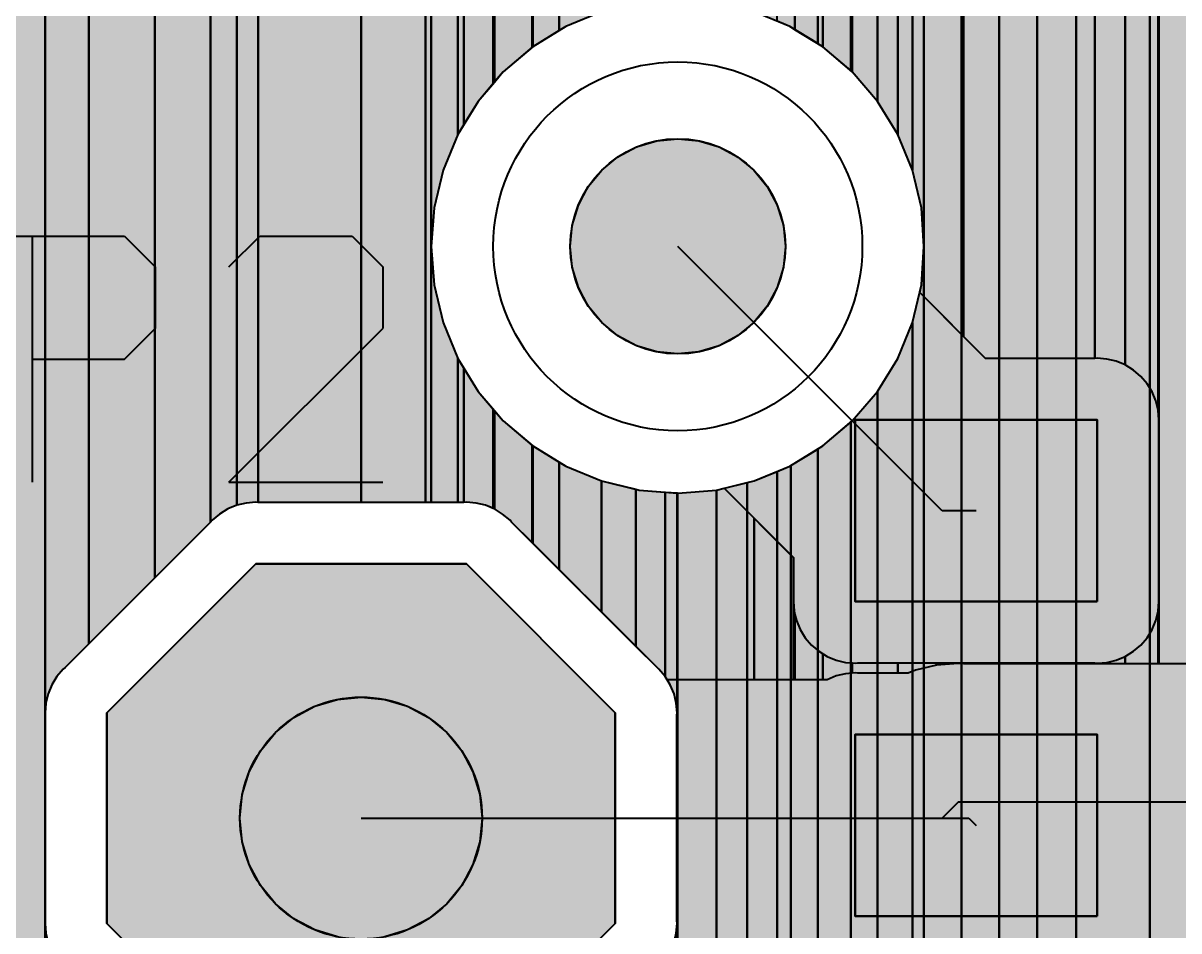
# Model space of a CAD drawing. Header units: millimetres. Extents: x 2 to 110, y 3 to 56.
# Drawn here: x 50.142 to 54.915, y 41.26 to 45.01 of the extents above; entities that cross this region are included whole.
import ezdxf

# ---------------------------------------------------------------- set-up
doc = ezdxf.new("R2010")
doc.units = ezdxf.units.MM
for name, color, linetype in [('bottom_copper', 7, 'Continuous'), ('drill_plated', 7, 'Continuous'), ('top_copper', 7, 'Continuous'), ('top_silk', 7, 'Continuous')]:
    doc.layers.add(name, color=color, linetype=linetype)

# ---------------------------------------------------------------- blocks, each defined once
blk = doc.blocks.new('Block32847')
at = {"layer": 'bottom_copper', "lineweight": 40}
for points in [[(0, 22.3936), (-0.1594, 22.4061), (-0.161, 22.406), (-0.161, 45.048), (0, 45.048), (0, 22.3936)], [(0.3033, 22.2951), (0.1555, 22.3563), (0, 22.3936), (0, 45.048), (0.3033, 45.048), (0.3033, 22.2951)], [(0.5612, 22.1076), (0.4396, 22.2115), (0.3033, 22.2951), (0.3033, 45.048), (0.5612, 45.048), (0.5612, 22.1076)]]:
    blk.add_hatch(color=7, dxfattribs=at).paths.add_polyline_path(points, flags=0)
at = {"layer": 'bottom_copper', "color": 7, "lineweight": 40}
for points in [[(0, 22.3936), (-0.1594, 22.4061), (-0.161, 22.406), (-0.161, 45.048), (0, 45.048), (0, 22.3936)], [(0.3033, 22.2951), (0.1555, 22.3563), (0, 22.3936), (0, 45.048), (0.3033, 45.048), (0.3033, 22.2951)], [(0.5612, 22.1076), (0.4396, 22.2115), (0.3033, 22.2951), (0.3033, 45.048), (0.5612, 45.048), (0.5612, 22.1076)]]:
    blk.add_lwpolyline(points, close=True, dxfattribs=at)
blk = doc.blocks.new('Block33519')
at = {"layer": 'bottom_copper', "lineweight": 40}
for points in [[(0.4185, 35.0004), (0.3033, 35.0711), (0.2508, 35.0928), (0.2508, 45.048), (0.4185, 45.048), (0.4185, 35.0004)], [(0.5551, 34.8888), (0.4396, 34.9875), (0.4185, 35.0004), (0.4185, 45.048), (0.5551, 45.048), (0.5551, 34.8888)], [(0.6651, 34.762), (0.5612, 34.8836), (0.5551, 34.8888), (0.5551, 45.048), (0.6651, 45.048), (0.6651, 34.762)], [(0.8099, 34.4779), (0.7487, 34.6257), (0.6651, 34.762), (0.6651, 45.048), (0.8099, 45.048), (0.8099, 34.4779)], [(0.8566, 34.163), (0.8472, 34.3224), (0.8099, 34.4779), (0.8099, 45.048), (0.8566, 45.048), (0.8566, 34.163)], [(1.0117, 22.3563), (0.8639, 22.2951), (0.8566, 22.2906), (0.8566, 45.048), (1.0117, 45.048), (1.0117, 22.3563)], [(1.1672, 22.3936), (1.0117, 22.3563), (1.0117, 45.048), (1.1672, 45.048), (1.1672, 22.3936)], [(1.325, 22.406), (1.1672, 22.3936), (1.1672, 45.048), (1.325, 45.048), (1.325, 22.406)], [(0.8566, 22.2906), (0.8099, 22.262), (0.8099, 33.8481), (0.8472, 34.0036), (0.8566, 34.163), (0.8566, 22.2906)], [(0.8099, 22.262), (0.7276, 22.2115), (0.6651, 22.1581), (0.6651, 33.564), (0.7487, 33.7003), (0.8099, 33.8481), (0.8099, 22.262)], [(0.6651, 22.1581), (0.606, 22.1076), (0.5551, 22.048), (0.5551, 33.4372), (0.5612, 33.4424), (0.6651, 33.564), (0.6651, 22.1581)], [(0.5551, 22.048), (0.5021, 21.986), (0.4185, 21.8497), (0.4185, 33.3256), (0.4396, 33.3385), (0.5551, 33.4372), (0.5551, 22.048)], [(0.4185, 21.8497), (0.3573, 21.7019), (0.32, 21.5464), (0.3075, 21.387), (0.3075, 33.2575), (0.4185, 33.3256), (0.4185, 21.8497)], [(0.2508, 14.3319), (0.1342, 14.3599), (0.1271, 14.3605), (0.1271, 33.1869), (0.1555, 33.1937), (0.2508, 33.2332), (0.2508, 14.3319)], [(0.3075, 14.3084), (0.2508, 14.3319), (0.2508, 33.2332), (0.3033, 33.2549), (0.3075, 33.2575), (0.3075, 14.3084)], [(0.1271, 14.3605), (0.0146, 14.3694), (0, 14.3682), (0, 33.1564), (0.1271, 33.1869), (0.1271, 14.3605)], [(0, 14.3682), (-0.105, 14.3599), (-0.161, 14.3465), (-0.161, 33.144), (-0.1594, 33.1439), (0, 33.1564), (0, 14.3682)]]:
    blk.add_hatch(color=7, dxfattribs=at).paths.add_polyline_path(points, flags=0)
at = {"layer": 'bottom_copper', "color": 7, "lineweight": 40}
for points in [[(0.4185, 35.0004), (0.3033, 35.0711), (0.2508, 35.0928), (0.2508, 45.048), (0.4185, 45.048), (0.4185, 35.0004)], [(0.5551, 34.8888), (0.4396, 34.9875), (0.4185, 35.0004), (0.4185, 45.048), (0.5551, 45.048), (0.5551, 34.8888)], [(0.6651, 34.762), (0.5612, 34.8836), (0.5551, 34.8888), (0.5551, 45.048), (0.6651, 45.048), (0.6651, 34.762)], [(0.8099, 34.4779), (0.7487, 34.6257), (0.6651, 34.762), (0.6651, 45.048), (0.8099, 45.048), (0.8099, 34.4779)], [(0.8566, 34.163), (0.8472, 34.3224), (0.8099, 34.4779), (0.8099, 45.048), (0.8566, 45.048), (0.8566, 34.163)], [(1.0117, 22.3563), (0.8639, 22.2951), (0.8566, 22.2906), (0.8566, 45.048), (1.0117, 45.048), (1.0117, 22.3563)], [(1.1672, 22.3936), (1.0117, 22.3563), (1.0117, 45.048), (1.1672, 45.048), (1.1672, 22.3936)], [(1.325, 22.406), (1.1672, 22.3936), (1.1672, 45.048), (1.325, 45.048), (1.325, 22.406)], [(0.8566, 22.2906), (0.8099, 22.262), (0.8099, 33.8481), (0.8472, 34.0036), (0.8566, 34.163), (0.8566, 22.2906)], [(0.8099, 22.262), (0.7276, 22.2115), (0.6651, 22.1581), (0.6651, 33.564), (0.7487, 33.7003), (0.8099, 33.8481), (0.8099, 22.262)], [(0.6651, 22.1581), (0.606, 22.1076), (0.5551, 22.048), (0.5551, 33.4372), (0.5612, 33.4424), (0.6651, 33.564), (0.6651, 22.1581)], [(0.5551, 22.048), (0.5021, 21.986), (0.4185, 21.8497), (0.4185, 33.3256), (0.4396, 33.3385), (0.5551, 33.4372), (0.5551, 22.048)], [(0.4185, 21.8497), (0.3573, 21.7019), (0.32, 21.5464), (0.3075, 21.387), (0.3075, 33.2575), (0.4185, 33.3256), (0.4185, 21.8497)], [(0.2508, 14.3319), (0.1342, 14.3599), (0.1271, 14.3605), (0.1271, 33.1869), (0.1555, 33.1937), (0.2508, 33.2332), (0.2508, 14.3319)], [(0.3075, 14.3084), (0.2508, 14.3319), (0.2508, 33.2332), (0.3033, 33.2549), (0.3075, 33.2575), (0.3075, 14.3084)], [(0.1271, 14.3605), (0.0146, 14.3694), (0, 14.3682), (0, 33.1564), (0.1271, 33.1869), (0.1271, 14.3605)], [(0, 14.3682), (-0.105, 14.3599), (-0.161, 14.3465), (-0.161, 33.144), (-0.1594, 33.1439), (0, 33.1564), (0, 14.3682)]]:
    blk.add_lwpolyline(points, close=True, dxfattribs=at)
blk = doc.blocks.new('Block34573')
at = {"layer": 'bottom_copper', "lineweight": 40}
for points in [[(-0.0007, 33.105), (-0.2896, 33.105), (-0.2896, 45.048), (-0.0007, 45.048), (-0.0007, 33.105)], [(0.1103, 34.6257), (0.0491, 34.4779), (0.0118, 34.3224), (-0.0007, 34.163), (-0.0007, 45.048), (0.1103, 45.048), (0.1103, 34.6257)], [(0.261, 34.8405), (0.1939, 34.762), (0.1103, 34.6257), (0.1103, 45.048), (0.261, 45.048), (0.261, 34.8405)], [(0.4174, 34.9858), (0.2978, 34.8836), (0.261, 34.8405), (0.261, 45.048), (0.4174, 45.048), (0.4174, 34.9858)], [(0.5282, 35.0542), (0.4194, 34.9875), (0.4174, 34.9858), (0.4174, 45.048), (0.5282, 45.048), (0.5282, 35.0542)], [(0.7035, 35.1323), (0.5557, 35.0711), (0.5282, 35.0542), (0.5282, 45.048), (0.7035, 45.048), (0.7035, 35.1323)], [(0.1103, 33.105), (-0.0007, 33.105), (-0.0007, 34.163), (0.0118, 34.0036), (0.0491, 33.8481), (0.1103, 33.7003), (0.1103, 33.105)], [(0.261, 33.078), (0.2241, 33.0933), (0.1852, 33.1026), (0.1453, 33.1058), (0.1354, 33.105), (0.1103, 33.105), (0.1103, 33.7003), (0.1939, 33.564), (0.261, 33.4855), (0.261, 33.078)], [(0.4174, 32.9382), (0.332, 33.0236), (0.3255, 33.0312), (0.2951, 33.0571), (0.261, 33.078), (0.261, 33.4855), (0.2978, 33.4424), (0.4174, 33.3402), (0.4174, 32.9382)], [(0.5282, 32.8274), (0.4174, 32.9382), (0.4174, 33.3402), (0.4194, 33.3385), (0.5282, 33.2718), (0.5282, 32.8274)], [(0.7035, 32.6521), (0.5282, 32.8274), (0.5282, 33.2718), (0.5557, 33.2549), (0.7035, 33.1937), (0.7035, 32.6521)], [(0.8454, 32.5102), (0.7035, 32.6521), (0.7035, 33.1937), (0.8454, 33.1597), (0.8454, 32.5102)], [(0.9665, 32.3857), (0.9406, 32.4161), (0.933, 32.4226), (0.8454, 32.5102), (0.8454, 33.1597), (0.859, 33.1564), (0.9665, 33.148), (0.9665, 32.3857)], [(1.0152, 32.2359), (1.0121, 32.2757), (1.0027, 32.3147), (0.9874, 32.3516), (0.9665, 32.3857), (0.9665, 33.148), (1.0152, 33.1441), (1.0152, 32.2359)], [(1.0168, 14.3465), (1.0152, 14.3461), (1.0152, 33.1441), (1.0168, 33.144), (1.0168, 14.3465)], [(1.0152, 31.3661), (1.0144, 31.376), (1.0144, 32.226), (1.0152, 32.2359), (1.0152, 31.3661)], [(1.0152, 14.3461), (0.9665, 14.3344), (0.9665, 31.2163), (0.9874, 31.2504), (1.0027, 31.2873), (1.012, 31.3262), (1.0152, 31.3661), (1.0152, 14.3461)]]:
    blk.add_hatch(color=7, dxfattribs=at).paths.add_polyline_path(points, flags=0)
at = {"layer": 'bottom_copper', "color": 7, "lineweight": 40}
for points in [[(-0.0007, 33.105), (-0.2896, 33.105), (-0.2896, 45.048), (-0.0007, 45.048), (-0.0007, 33.105)], [(0.1103, 34.6257), (0.0491, 34.4779), (0.0118, 34.3224), (-0.0007, 34.163), (-0.0007, 45.048), (0.1103, 45.048), (0.1103, 34.6257)], [(0.261, 34.8405), (0.1939, 34.762), (0.1103, 34.6257), (0.1103, 45.048), (0.261, 45.048), (0.261, 34.8405)], [(0.4174, 34.9858), (0.2978, 34.8836), (0.261, 34.8405), (0.261, 45.048), (0.4174, 45.048), (0.4174, 34.9858)], [(0.5282, 35.0542), (0.4194, 34.9875), (0.4174, 34.9858), (0.4174, 45.048), (0.5282, 45.048), (0.5282, 35.0542)], [(0.7035, 35.1323), (0.5557, 35.0711), (0.5282, 35.0542), (0.5282, 45.048), (0.7035, 45.048), (0.7035, 35.1323)], [(0.1103, 33.105), (-0.0007, 33.105), (-0.0007, 34.163), (0.0118, 34.0036), (0.0491, 33.8481), (0.1103, 33.7003), (0.1103, 33.105)], [(0.261, 33.078), (0.2241, 33.0933), (0.1852, 33.1026), (0.1453, 33.1058), (0.1354, 33.105), (0.1103, 33.105), (0.1103, 33.7003), (0.1939, 33.564), (0.261, 33.4855), (0.261, 33.078)], [(0.4174, 32.9382), (0.332, 33.0236), (0.3255, 33.0312), (0.2951, 33.0571), (0.261, 33.078), (0.261, 33.4855), (0.2978, 33.4424), (0.4174, 33.3402), (0.4174, 32.9382)], [(0.5282, 32.8274), (0.4174, 32.9382), (0.4174, 33.3402), (0.4194, 33.3385), (0.5282, 33.2718), (0.5282, 32.8274)], [(0.7035, 32.6521), (0.5282, 32.8274), (0.5282, 33.2718), (0.5557, 33.2549), (0.7035, 33.1937), (0.7035, 32.6521)], [(0.8454, 32.5102), (0.7035, 32.6521), (0.7035, 33.1937), (0.8454, 33.1597), (0.8454, 32.5102)], [(0.9665, 32.3857), (0.9406, 32.4161), (0.933, 32.4226), (0.8454, 32.5102), (0.8454, 33.1597), (0.859, 33.1564), (0.9665, 33.148), (0.9665, 32.3857)], [(1.0152, 32.2359), (1.0121, 32.2757), (1.0027, 32.3147), (0.9874, 32.3516), (0.9665, 32.3857), (0.9665, 33.148), (1.0152, 33.1441), (1.0152, 32.2359)], [(1.0168, 14.3465), (1.0152, 14.3461), (1.0152, 33.1441), (1.0168, 33.144), (1.0168, 14.3465)], [(1.0152, 31.3661), (1.0144, 31.376), (1.0144, 32.226), (1.0152, 32.2359), (1.0152, 31.3661)], [(1.0152, 14.3461), (0.9665, 14.3344), (0.9665, 31.2163), (0.9874, 31.2504), (1.0027, 31.2873), (1.012, 31.3262), (1.0152, 31.3661), (1.0152, 14.3461)]]:
    blk.add_lwpolyline(points, close=True, dxfattribs=at)
blk = doc.blocks.new('Block35035')
at = {"layer": 'bottom_copper', "lineweight": 40}
for points in [[(0.5962, 16.9739), (0.5896, 16.9816), (0.468, 17.0855), (0.468, 44.748), (0.5962, 44.748), (0.5962, 16.9739)], [(0.7771, 32.2213), (0.6784, 32.1226), (0.6708, 32.1161), (0.6449, 32.0857), (0.624, 32.0516), (0.6087, 32.0147), (0.5994, 31.9758), (0.5962, 31.9359), (0.5962, 44.748), (0.7771, 44.748), (0.7771, 32.2213)], [(1.2794, 32.7236), (0.7771, 32.2213), (0.7771, 44.748), (1.2794, 44.748), (1.2794, 32.7236)], [(1.3873, 32.7933), (1.3504, 32.778), (1.3163, 32.7571), (1.2859, 32.7312), (1.2794, 32.7236), (1.2794, 44.748), (1.3873, 44.748), (1.3873, 32.7933)], [(1.476, 32.805), (1.4661, 32.8058), (1.4263, 32.8027), (1.3873, 32.7933), (1.3873, 44.748), (1.476, 44.748), (1.4761, 32.805)], [(1.901, 32.805), (1.4761, 32.805), (1.4761, 44.748), (1.901, 44.748), (1.901, 32.805)], [(0.597, 31.076), (0.5962, 31.0661), (0.5962, 31.9359), (0.597, 31.926), (0.597, 31.076)], [(0.7771, 16.7237), (0.6935, 16.86), (0.5962, 16.9739), (0.5962, 31.0661), (0.5993, 31.0263), (0.6087, 30.9873), (0.624, 30.9504), (0.6449, 30.9163), (0.6708, 30.8859), (0.6784, 30.8794), (0.7771, 30.7807), (0.7771, 16.7237)]]:
    blk.add_hatch(color=7, dxfattribs=at).paths.add_polyline_path(points, flags=0)
at = {"layer": 'bottom_copper', "color": 7, "lineweight": 40}
for points in [[(0.5962, 16.9739), (0.5896, 16.9816), (0.468, 17.0855), (0.468, 44.748), (0.5962, 44.748), (0.5962, 16.9739)], [(0.7771, 32.2213), (0.6784, 32.1226), (0.6708, 32.1161), (0.6449, 32.0857), (0.624, 32.0516), (0.6087, 32.0147), (0.5994, 31.9758), (0.5962, 31.9359), (0.5962, 44.748), (0.7771, 44.748), (0.7771, 32.2213)], [(1.2794, 32.7236), (0.7771, 32.2213), (0.7771, 44.748), (1.2794, 44.748), (1.2794, 32.7236)], [(1.3873, 32.7933), (1.3504, 32.778), (1.3163, 32.7571), (1.2859, 32.7312), (1.2794, 32.7236), (1.2794, 44.748), (1.3873, 44.748), (1.3873, 32.7933)], [(1.476, 32.805), (1.4661, 32.8058), (1.4263, 32.8027), (1.3873, 32.7933), (1.3873, 44.748), (1.476, 44.748), (1.4761, 32.805)], [(1.901, 32.805), (1.4761, 32.805), (1.4761, 44.748), (1.901, 44.748), (1.901, 32.805)], [(0.597, 31.076), (0.5962, 31.0661), (0.5962, 31.9359), (0.597, 31.926), (0.597, 31.076)], [(0.7771, 16.7237), (0.6935, 16.86), (0.5962, 16.9739), (0.5962, 31.0661), (0.5993, 31.0263), (0.6087, 30.9873), (0.624, 30.9504), (0.6449, 30.9163), (0.6708, 30.8859), (0.6784, 30.8794), (0.7771, 30.7807), (0.7771, 16.7237)]]:
    blk.add_lwpolyline(points, close=True, dxfattribs=at)
blk = doc.blocks.new('Block114395')
at = {"layer": 'top_copper', "lineweight": 40}
for points in [[(0, 2.615), (-0.1152, 2.6856), (-0.1152, 12.6915), (0, 12.6915), (0, 2.615)], [(0.1216, 2.5111), (0, 2.615), (0, 12.6915), (0.1216, 12.6915), (0.1216, 2.5111)], [(0.3091, 2.2532), (0.2255, 2.3895), (0.1216, 2.5111), (0.1216, 12.6915), (0.3091, 12.6915), (0.3091, 2.2532)], [(0.417, 1.7905), (0.4076, 1.9499), (0.3703, 2.1054), (0.3091, 2.2532), (0.3091, 12.6915), (0.417, 12.6915), (0.417, 1.7905)], [(0.5814, 1.4183), (0.417, 1.5827), (0.417, 12.6915), (0.5814, 12.6915), (0.5814, 1.4183)], [(1.1229, 1.3274), (0.6723, 1.3274), (0.5814, 1.4183), (0.5814, 12.6915), (1.1229, 12.6915), (1.1229, 1.3274)], [(1.2485, 1.3004), (1.2116, 1.3157), (1.1727, 1.325), (1.1329, 1.3282), (1.1229, 1.3274), (1.1229, 12.6915), (1.2485, 12.6915), (1.2485, 1.3004)], [(1.3845, 1.1132), (1.3752, 1.1521), (1.3599, 1.1891), (1.339, 1.2231), (1.313, 1.2535), (1.2826, 1.2795), (1.2485, 1.3004), (1.2485, 12.6915), (1.3845, 12.6915), (1.3845, 1.1132)], [(1.3877, 1.0734), (1.3845, 1.1132), (1.3845, 12.6915), (1.3877, 12.6915), (1.3877, 1.0734)], [(1.5588, 0.066), (1.3877, 0.066), (1.3877, 12.6915), (1.5588, 12.6915), (1.5588, 0.066)], [(0.417, 1.5827), (0.4, 1.5997), (0.4076, 1.6311), (0.417, 1.7905), (0.417, 1.5827)], [(1.3877, 0.3236), (1.3869, 0.3335), (1.3869, 1.0634), (1.3877, 1.0734), (1.3877, 0.3236)], [(1.3877, 0.066), (1.3845, 0.066), (1.3845, 0.2837), (1.3877, 0.3236), (1.3877, 0.066)], [(0, 0), (-0.1152, 0), (-0.1152, 0.2701), (-0.1092, 0.2448), (-0.0939, 0.2079), (-0.073, 0.1738), (-0.047, 0.1434), (-0.0166, 0.1175), (0, 0.1073), (0, 0)], [(1.3845, 0.066), (1.2485, 0.066), (1.2485, 0.0966), (1.2826, 0.1175), (1.313, 0.1434), (1.339, 0.1738), (1.3599, 0.2079), (1.3752, 0.2448), (1.3845, 0.2837), (1.3845, 0.066)], [(0.1216, 0.0273), (0.0933, 0.0251), (0.0544, 0.0157), (0.0175, 0.0004), (0.0168, 0), (0, 0), (0, 0.1073), (0.0175, 0.0966), (0.0544, 0.0813), (0.0933, 0.0719), (0.1216, 0.0697), (0.1216, 0.0273)], [(1.2485, 0.066), (0.6723, 0.066), (0.6723, 0.0696), (1.1229, 0.0696), (1.1329, 0.0688), (1.1727, 0.0719), (1.2116, 0.0813), (1.2485, 0.0966), (1.2485, 0.066)], [(0.3091, 0.0274), (0.1431, 0.0274), (0.1331, 0.0282), (0.1216, 0.0273), (0.1216, 0.0697), (0.1331, 0.0688), (0.1431, 0.0696), (0.3091, 0.0696), (0.3091, 0.0274)], [(0.4693, 0.0607), (0.3819, 0.0397), (0.3522, 0.0274), (0.3091, 0.0274), (0.3091, 0.0696), (0.4693, 0.0696), (0.4693, 0.0607)], [(0.6723, 0.066), (0.5814, 0.066), (0.559, 0.0678), (0.4693, 0.0607), (0.4693, 0.0696), (0.6723, 0.0696), (0.6723, 0.066)]]:
    blk.add_hatch(color=7, dxfattribs=at).paths.add_polyline_path(points, flags=0)
at = {"layer": 'top_copper', "color": 7, "lineweight": 40}
for points in [[(0, 2.615), (-0.1152, 2.6856), (-0.1152, 12.6915), (0, 12.6915), (0, 2.615)], [(0.1216, 2.5111), (0, 2.615), (0, 12.6915), (0.1216, 12.6915), (0.1216, 2.5111)], [(0.3091, 2.2532), (0.2255, 2.3895), (0.1216, 2.5111), (0.1216, 12.6915), (0.3091, 12.6915), (0.3091, 2.2532)], [(0.417, 1.7905), (0.4076, 1.9499), (0.3703, 2.1054), (0.3091, 2.2532), (0.3091, 12.6915), (0.417, 12.6915), (0.417, 1.7905)], [(0.5814, 1.4183), (0.417, 1.5827), (0.417, 12.6915), (0.5814, 12.6915), (0.5814, 1.4183)], [(1.1229, 1.3274), (0.6723, 1.3274), (0.5814, 1.4183), (0.5814, 12.6915), (1.1229, 12.6915), (1.1229, 1.3274)], [(1.2485, 1.3004), (1.2116, 1.3157), (1.1727, 1.325), (1.1329, 1.3282), (1.1229, 1.3274), (1.1229, 12.6915), (1.2485, 12.6915), (1.2485, 1.3004)], [(1.3845, 1.1132), (1.3752, 1.1521), (1.3599, 1.1891), (1.339, 1.2231), (1.313, 1.2535), (1.2826, 1.2795), (1.2485, 1.3004), (1.2485, 12.6915), (1.3845, 12.6915), (1.3845, 1.1132)], [(1.3877, 1.0734), (1.3845, 1.1132), (1.3845, 12.6915), (1.3877, 12.6915), (1.3877, 1.0734)], [(1.5588, 0.066), (1.3877, 0.066), (1.3877, 12.6915), (1.5588, 12.6915), (1.5588, 0.066)], [(0.417, 1.5827), (0.4, 1.5997), (0.4076, 1.6311), (0.417, 1.7905), (0.417, 1.5827)], [(1.3877, 0.3236), (1.3869, 0.3335), (1.3869, 1.0634), (1.3877, 1.0734), (1.3877, 0.3236)], [(1.3877, 0.066), (1.3845, 0.066), (1.3845, 0.2837), (1.3877, 0.3236), (1.3877, 0.066)], [(0, 0), (-0.1152, 0), (-0.1152, 0.2701), (-0.1092, 0.2448), (-0.0939, 0.2079), (-0.073, 0.1738), (-0.047, 0.1434), (-0.0166, 0.1175), (0, 0.1073), (0, 0)], [(1.3845, 0.066), (1.2485, 0.066), (1.2485, 0.0966), (1.2826, 0.1175), (1.313, 0.1434), (1.339, 0.1738), (1.3599, 0.2079), (1.3752, 0.2448), (1.3845, 0.2837), (1.3845, 0.066)], [(0.1216, 0.0273), (0.0933, 0.0251), (0.0544, 0.0157), (0.0175, 0.0004), (0.0168, 0), (0, 0), (0, 0.1073), (0.0175, 0.0966), (0.0544, 0.0813), (0.0933, 0.0719), (0.1216, 0.0697), (0.1216, 0.0273)], [(1.2485, 0.066), (0.6723, 0.066), (0.6723, 0.0696), (1.1229, 0.0696), (1.1329, 0.0688), (1.1727, 0.0719), (1.2116, 0.0813), (1.2485, 0.0966), (1.2485, 0.066)], [(0.3091, 0.0274), (0.1431, 0.0274), (0.1331, 0.0282), (0.1216, 0.0273), (0.1216, 0.0697), (0.1331, 0.0688), (0.1431, 0.0696), (0.3091, 0.0696), (0.3091, 0.0274)], [(0.4693, 0.0607), (0.3819, 0.0397), (0.3522, 0.0274), (0.3091, 0.0274), (0.3091, 0.0696), (0.4693, 0.0696), (0.4693, 0.0607)], [(0.6723, 0.066), (0.5814, 0.066), (0.559, 0.0678), (0.4693, 0.0607), (0.4693, 0.0696), (0.6723, 0.0696), (0.6723, 0.066)]]:
    blk.add_lwpolyline(points, close=True, dxfattribs=at)
blk = doc.blocks.new('Block116614')
at = {"layer": 'top_copper', "lineweight": 40}
for points in [[(0, 0), (-4.8617, 0), (-4.8617, 19.38), (0, 19.38), (0, 0)], [(0.453, 7.1094), (0.0822, 6.7386), (0.0746, 6.7321), (0.0487, 6.7017), (0.0278, 6.6676), (0.0125, 6.6307), (0.0032, 6.5918), (0, 6.5519), (0, 19.38), (0.453, 19.38), (0.453, 7.1094)], [(0.7911, 7.4093), (0.7542, 7.394), (0.7201, 7.3731), (0.6897, 7.3472), (0.6832, 7.3396), (0.453, 7.1094), (0.453, 19.38), (0.7911, 19.38), (0.7911, 7.4093)], [(1.5708, 7.421), (0.8799, 7.421), (0.8699, 7.4218), (0.8301, 7.4187), (0.7911, 7.4093), (0.7911, 19.38), (1.5708, 19.38), (1.5708, 7.421)], [(1.5937, 7.421), (1.5708, 7.421), (1.5708, 19.38), (1.5937, 19.38), (1.5937, 7.421)], [(1.7297, 8.9825), (1.7047, 8.9417), (1.6435, 8.7939), (1.6062, 8.6384), (1.5937, 8.479), (1.5937, 19.38), (1.7297, 19.38), (1.7297, 8.9825)], [(1.8508, 9.1511), (1.7883, 9.078), (1.7298, 8.9826), (1.7297, 19.38), (1.8508, 19.38), (1.8508, 9.1511)], [(2.0138, 9.3035), (1.8922, 9.1996), (1.8508, 9.1511), (1.8508, 19.38), (2.0138, 19.38), (2.0138, 9.3035)], [(2.2979, 9.4483), (2.1501, 9.3871), (2.0138, 9.3035), (2.0138, 19.38), (2.2979, 19.38), (2.2979, 9.4483)], [(3.0966, 9.3741), (3.0755, 9.3871), (2.9277, 9.4483), (2.9277, 19.38), (3.0966, 19.38), (3.0966, 9.3741)], [(1.7297, 7.421), (1.5937, 7.421), (1.5937, 8.479), (1.6062, 8.3196), (1.6435, 8.1641), (1.7047, 8.0163), (1.7297, 7.9755), (1.7297, 7.421)], [(1.8508, 7.3959), (1.8185, 7.4093), (1.7796, 7.4186), (1.7397, 7.4218), (1.7298, 7.421), (1.7297, 7.9755), (1.7883, 7.88), (1.8508, 7.8069), (1.8508, 7.3959)], [(2.0138, 7.2522), (1.9264, 7.3396), (1.9199, 7.3472), (1.8895, 7.3731), (1.8554, 7.394), (1.8508, 7.3959), (1.8508, 7.8069), (1.8922, 7.7584), (2.0138, 7.6545), (2.0138, 7.2522)], [(2.2979, 6.9681), (2.0138, 7.2522), (2.0138, 7.6545), (2.1501, 7.5709), (2.2979, 7.5097), (2.2979, 6.9681)], [(2.5609, 6.7017), (2.535, 6.7321), (2.5274, 6.7386), (2.2979, 6.9681), (2.2979, 7.5097), (2.4534, 7.4724), (2.5609, 7.464), (2.5609, 6.7017)], [(2.7722, 6.6885), (2.569, 6.6885), (2.5609, 6.7017), (2.5609, 7.464), (2.6128, 7.4599), (2.7722, 7.4724), (2.7722, 6.6885)], [(2.9277, 6.6885), (2.7722, 6.6885), (2.7722, 7.4724), (2.8036, 7.48), (2.9277, 7.3559), (2.9277, 6.6885)], [(3.0901, 6.6885), (2.9277, 6.6885), (2.9277, 7.3559), (3.0901, 7.1934), (3.0901, 6.6885)], [(3.0909, 7.022), (3.0901, 7.0121), (3.0901, 7.1934), (3.0909, 7.1926), (3.0909, 7.022)], [(3.0933, 6.6885), (3.0901, 6.6885), (3.0901, 7.0121), (3.0933, 6.9723), (3.0933, 6.6885)], [(3.0966, 6.6885), (3.0933, 6.6885), (3.0933, 6.9722), (3.0966, 6.9586), (3.0966, 6.6885)], [(0.0008, 5.692), (0, 5.6821), (0, 6.5519), (0.0008, 6.542), (0.0008, 5.692)], [(0.453, 0), (0, 0), (0, 5.6821), (0.0031, 5.6423), (0.0125, 5.6033), (0.0278, 5.5664), (0.0487, 5.5323), (0.0746, 5.5019), (0.0822, 5.4954), (0.453, 5.1246), (0.453, 0)]]:
    blk.add_hatch(color=7, dxfattribs=at).paths.add_polyline_path(points, flags=0)
at = {"layer": 'top_copper', "color": 7, "lineweight": 40}
for points in [[(0, 0), (-4.8617, 0), (-4.8617, 19.38), (0, 19.38), (0, 0)], [(0.453, 7.1094), (0.0822, 6.7386), (0.0746, 6.7321), (0.0487, 6.7017), (0.0278, 6.6676), (0.0125, 6.6307), (0.0032, 6.5918), (0, 6.5519), (0, 19.38), (0.453, 19.38), (0.453, 7.1094)], [(0.7911, 7.4093), (0.7542, 7.394), (0.7201, 7.3731), (0.6897, 7.3472), (0.6832, 7.3396), (0.453, 7.1094), (0.453, 19.38), (0.7911, 19.38), (0.7911, 7.4093)], [(1.5708, 7.421), (0.8799, 7.421), (0.8699, 7.4218), (0.8301, 7.4187), (0.7911, 7.4093), (0.7911, 19.38), (1.5708, 19.38), (1.5708, 7.421)], [(1.5937, 7.421), (1.5708, 7.421), (1.5708, 19.38), (1.5937, 19.38), (1.5937, 7.421)], [(1.7297, 8.9825), (1.7047, 8.9417), (1.6435, 8.7939), (1.6062, 8.6384), (1.5937, 8.479), (1.5937, 19.38), (1.7297, 19.38), (1.7297, 8.9825)], [(1.8508, 9.1511), (1.7883, 9.078), (1.7298, 8.9826), (1.7297, 19.38), (1.8508, 19.38), (1.8508, 9.1511)], [(2.0138, 9.3035), (1.8922, 9.1996), (1.8508, 9.1511), (1.8508, 19.38), (2.0138, 19.38), (2.0138, 9.3035)], [(2.2979, 9.4483), (2.1501, 9.3871), (2.0138, 9.3035), (2.0138, 19.38), (2.2979, 19.38), (2.2979, 9.4483)], [(3.0966, 9.3741), (3.0755, 9.3871), (2.9277, 9.4483), (2.9277, 19.38), (3.0966, 19.38), (3.0966, 9.3741)], [(1.7297, 7.421), (1.5937, 7.421), (1.5937, 8.479), (1.6062, 8.3196), (1.6435, 8.1641), (1.7047, 8.0163), (1.7297, 7.9755), (1.7297, 7.421)], [(1.8508, 7.3959), (1.8185, 7.4093), (1.7796, 7.4186), (1.7397, 7.4218), (1.7298, 7.421), (1.7297, 7.9755), (1.7883, 7.88), (1.8508, 7.8069), (1.8508, 7.3959)], [(2.0138, 7.2522), (1.9264, 7.3396), (1.9199, 7.3472), (1.8895, 7.3731), (1.8554, 7.394), (1.8508, 7.3959), (1.8508, 7.8069), (1.8922, 7.7584), (2.0138, 7.6545), (2.0138, 7.2522)], [(2.2979, 6.9681), (2.0138, 7.2522), (2.0138, 7.6545), (2.1501, 7.5709), (2.2979, 7.5097), (2.2979, 6.9681)], [(2.5609, 6.7017), (2.535, 6.7321), (2.5274, 6.7386), (2.2979, 6.9681), (2.2979, 7.5097), (2.4534, 7.4724), (2.5609, 7.464), (2.5609, 6.7017)], [(2.7722, 6.6885), (2.569, 6.6885), (2.5609, 6.7017), (2.5609, 7.464), (2.6128, 7.4599), (2.7722, 7.4724), (2.7722, 6.6885)], [(2.9277, 6.6885), (2.7722, 6.6885), (2.7722, 7.4724), (2.8036, 7.48), (2.9277, 7.3559), (2.9277, 6.6885)], [(3.0901, 6.6885), (2.9277, 6.6885), (2.9277, 7.3559), (3.0901, 7.1934), (3.0901, 6.6885)], [(3.0909, 7.022), (3.0901, 7.0121), (3.0901, 7.1934), (3.0909, 7.1926), (3.0909, 7.022)], [(3.0933, 6.6885), (3.0901, 6.6885), (3.0901, 7.0121), (3.0933, 6.9723), (3.0933, 6.6885)], [(3.0966, 6.6885), (3.0933, 6.6885), (3.0933, 6.9722), (3.0966, 6.9586), (3.0966, 6.6885)], [(0.0008, 5.692), (0, 5.6821), (0, 6.5519), (0.0008, 6.542), (0.0008, 5.692)], [(0.453, 0), (0, 0), (0, 5.6821), (0.0031, 5.6423), (0.0125, 5.6033), (0.0278, 5.5664), (0.0487, 5.5323), (0.0746, 5.5019), (0.0822, 5.4954), (0.453, 5.1246), (0.453, 0)]]:
    blk.add_lwpolyline(points, close=True, dxfattribs=at)

msp = doc.modelspace()

# ---------------------------------------------------------------- hatches: boundary and pattern name
at = {"layer": 'bottom_copper', "lineweight": 40}
for points in [[(53.282, 44.0013), (53.2567, 43.9179), (53.2156, 43.841), (53.1603, 43.7737), (53.093, 43.7184), (53.0161, 43.6773), (52.9327, 43.652), (52.846, 43.6435), (52.7593, 43.652), (52.6759, 43.6773), (52.599, 43.7184), (52.5317, 43.7737), (52.4764, 43.841), (52.4353, 43.9179), (52.41, 44.0013), (52.4015, 44.088), (52.41, 44.1747), (52.4353, 44.2581), (52.4764, 44.335), (52.5317, 44.4023), (52.599, 44.4576), (52.6759, 44.4987), (52.7593, 44.524), (52.846, 44.5325), (52.9327, 44.524), (53.0161, 44.4987), (53.093, 44.4576), (53.1603, 44.4023), (53.2156, 44.335), (53.2567, 44.2581), (53.282, 44.1747), (53.2905, 44.088), (53.282, 44.0013)], [(52.588, 41.2911), (51.9729, 40.676), (51.1031, 40.676), (50.488, 41.2911), (50.488, 42.1609), (51.1031, 42.776), (51.9729, 42.776), (52.588, 42.1609), (52.588, 41.2911)], [(52.0284, 41.6285), (51.9999, 41.5347), (51.9537, 41.4482), (51.8916, 41.3724), (51.8158, 41.3103), (51.7293, 41.2641), (51.6355, 41.2356), (51.538, 41.226), (51.4405, 41.2356), (51.3467, 41.2641), (51.2602, 41.3103), (51.1844, 41.3724), (51.1223, 41.4482), (51.0761, 41.5347), (51.0476, 41.6285), (51.038, 41.726), (51.0476, 41.8235), (51.0761, 41.9173), (51.1223, 42.0038), (51.1844, 42.0796), (51.2602, 42.1417), (51.3467, 42.1879), (51.4405, 42.2164), (51.538, 42.226), (51.6355, 42.2164), (51.7293, 42.1879), (51.8158, 42.1417), (51.8916, 42.0796), (51.9537, 42.0038), (51.9999, 41.9173), (52.0284, 41.8235), (52.038, 41.726), (52.0284, 41.6285)]]:
    msp.add_hatch(color=7, dxfattribs=at).paths.add_polyline_path(points, flags=0)
at = {"layer": 'drill_plated', "lineweight": 40}
for points in [[(53.282, 44.0013), (53.2567, 43.9179), (53.2156, 43.841), (53.1603, 43.7737), (53.093, 43.7184), (53.0161, 43.6773), (52.9327, 43.652), (52.846, 43.6435), (52.7593, 43.652), (52.6759, 43.6773), (52.599, 43.7184), (52.5317, 43.7737), (52.4764, 43.841), (52.4353, 43.9179), (52.41, 44.0013), (52.4015, 44.088), (52.41, 44.1747), (52.4353, 44.2581), (52.4764, 44.335), (52.5317, 44.4023), (52.599, 44.4576), (52.6759, 44.4987), (52.7593, 44.524), (52.846, 44.5325), (52.9327, 44.524), (53.0161, 44.4987), (53.093, 44.4576), (53.1603, 44.4023), (53.2156, 44.335), (53.2567, 44.2581), (53.282, 44.1747), (53.2905, 44.088), (53.282, 44.0013)], [(52.0284, 41.6285), (51.9999, 41.5347), (51.9537, 41.4482), (51.8916, 41.3724), (51.8158, 41.3103), (51.7293, 41.2641), (51.6355, 41.2356), (51.538, 41.226), (51.4405, 41.2356), (51.3467, 41.2641), (51.2602, 41.3103), (51.1844, 41.3724), (51.1223, 41.4482), (51.0761, 41.5347), (51.0476, 41.6285), (51.038, 41.726), (51.0476, 41.8235), (51.0761, 41.9173), (51.1223, 42.0038), (51.1844, 42.0796), (51.2602, 42.1417), (51.3467, 42.1879), (51.4405, 42.2164), (51.538, 42.226), (51.6355, 42.2164), (51.7293, 42.1879), (51.8158, 42.1417), (51.8916, 42.0796), (51.9537, 42.0038), (51.9999, 41.9173), (52.0284, 41.8235), (52.038, 41.726), (52.0284, 41.6285)]]:
    msp.add_hatch(color=7, dxfattribs=at).paths.add_polyline_path(points, flags=0)
at = {"layer": 'top_copper', "lineweight": 40}
for points in [[(53.282, 44.0013), (53.2567, 43.9179), (53.2156, 43.841), (53.1603, 43.7737), (53.093, 43.7184), (53.0161, 43.6773), (52.9327, 43.652), (52.846, 43.6435), (52.7593, 43.652), (52.6759, 43.6773), (52.599, 43.7184), (52.5317, 43.7737), (52.4764, 43.841), (52.4353, 43.9179), (52.41, 44.0013), (52.4015, 44.088), (52.41, 44.1747), (52.4353, 44.2581), (52.4764, 44.335), (52.5317, 44.4023), (52.599, 44.4576), (52.6759, 44.4987), (52.7593, 44.524), (52.846, 44.5325), (52.9327, 44.524), (53.0161, 44.4987), (53.093, 44.4576), (53.1603, 44.4023), (53.2156, 44.335), (53.2567, 44.2581), (53.282, 44.1747), (53.2905, 44.088), (53.282, 44.0013)], [(54.5779, 42.6211), (53.5781, 42.6211), (53.5781, 43.3709), (54.5779, 43.3709), (54.5779, 42.6211)], [(52.588, 41.2911), (51.9729, 40.676), (51.1031, 40.676), (50.488, 41.2911), (50.488, 42.1609), (51.1031, 42.776), (51.9729, 42.776), (52.588, 42.1609), (52.588, 41.2911)], [(52.0284, 41.6285), (51.9999, 41.5347), (51.9537, 41.4482), (51.8916, 41.3724), (51.8158, 41.3103), (51.7293, 41.2641), (51.6355, 41.2356), (51.538, 41.226), (51.4405, 41.2356), (51.3467, 41.2641), (51.2602, 41.3103), (51.1844, 41.3724), (51.1223, 41.4482), (51.0761, 41.5347), (51.0476, 41.6285), (51.038, 41.726), (51.0476, 41.8235), (51.0761, 41.9173), (51.1223, 42.0038), (51.1844, 42.0796), (51.2602, 42.1417), (51.3467, 42.1879), (51.4405, 42.2164), (51.538, 42.226), (51.6355, 42.2164), (51.7293, 42.1879), (51.8158, 42.1417), (51.8916, 42.0796), (51.9537, 42.0038), (51.9999, 41.9173), (52.0284, 41.8235), (52.038, 41.726), (52.0284, 41.6285)], [(54.5779, 41.3211), (53.5781, 41.3211), (53.5781, 42.0709), (54.5779, 42.0709), (54.5779, 41.3211)]]:
    msp.add_hatch(color=7, dxfattribs=at).paths.add_polyline_path(points, flags=0)

# ---------------------------------------------------------------- linework, layer by layer
at = {"layer": 'bottom_copper', "color": 7, "lineweight": 40}
for p, q in [((51.538, 43.03), (51.538, 54.973)), ((51.538, 54.973), (51.538, 43.03)), ((54.3304, 32.331), (54.3304, 54.973)), ((54.3304, 54.973), (54.3304, 32.331)), ((52.5311, 45.0573), (52.3833, 44.9961)), ((53.3087, 44.9961), (53.1609, 45.0573)), ((52.3833, 44.9961), (52.247, 44.9125)), ((53.445, 44.9125), (53.3087, 44.9961)), ((52.247, 44.9125), (52.1254, 44.8086)), ((53.5666, 44.8086), (53.445, 44.9125)), ((52.1254, 44.8086), (52.0215, 44.687)), ((53.6705, 44.687), (53.5666, 44.8086)), ((52.0215, 44.687), (51.9379, 44.5507)), ((53.7541, 44.5507), (53.6705, 44.687)), ((51.9379, 44.5507), (51.8767, 44.4029)), ((53.8153, 44.4029), (53.7541, 44.5507)), ((51.8767, 44.4029), (51.8394, 44.2474)), ((53.8526, 44.2474), (53.8153, 44.4029)), ((51.8394, 44.2474), (51.8269, 44.088)), ((53.862, 44.088), (53.8526, 44.2474)), ((51.8269, 44.088), (51.8394, 43.9286)), ((53.8526, 43.9286), (53.862, 44.088)), ((51.8394, 43.9286), (51.8767, 43.7731)), ((53.8153, 43.7731), (53.8526, 43.9286)), ((51.8767, 43.7731), (51.9379, 43.6253)), ((53.7541, 43.6253), (53.8153, 43.7731)), ((51.9379, 43.6253), (52.0215, 43.489)), ((53.6705, 43.489), (53.7541, 43.6253)), ((52.0215, 43.489), (52.1254, 43.3674)), ((53.5666, 43.3674), (53.6705, 43.489)), ((52.1254, 43.3674), (52.247, 43.2635)), ((53.445, 43.2635), (53.5666, 43.3674)), ((52.247, 43.2635), (52.3833, 43.1799)), ((53.3087, 43.1799), (53.445, 43.2635)), ((52.3833, 43.1799), (52.5311, 43.1187)), ((53.1609, 43.1187), (53.3087, 43.1799)), ((52.5311, 43.1187), (52.6866, 43.0814)), ((53.0054, 43.0814), (53.1609, 43.1187)), ((52.6866, 43.0814), (52.8444, 43.069)), ((52.8444, 24.2715), (52.8444, 43.069)), ((52.8444, 43.069), (52.846, 43.0689)), ((52.8444, 43.069), (52.8444, 24.2715)), ((52.846, 43.0689), (53.0054, 43.0814)), ((51.0243, 43.0183), (50.9874, 43.003)), ((51.0632, 43.0276), (51.0243, 43.0183)), ((51.0633, 43.0277), (51.0632, 43.0276)), ((51.1031, 43.0308), (51.0633, 43.0277)), ((51.113, 43.03), (51.1031, 43.0308)), ((51.538, 43.03), (51.113, 43.03)), ((51.9629, 43.03), (51.538, 43.03)), ((51.9729, 43.0308), (51.9629, 43.03)), ((52.0128, 43.0276), (51.9729, 43.0308)), ((52.0517, 43.0183), (52.0128, 43.0276)), ((52.0886, 43.003), (52.0517, 43.0183)), ((50.9229, 42.9562), (50.9164, 42.9486)), ((50.9533, 42.9821), (50.9229, 42.9562)), ((50.9874, 43.003), (50.9533, 42.9821)), ((52.1227, 42.9821), (52.0886, 43.003)), ((52.1531, 42.9562), (52.1227, 42.9821)), ((52.1596, 42.9486), (52.1531, 42.9562)), ((50.9164, 42.9486), (50.3154, 42.3476)), ((52.7606, 42.3476), (52.1596, 42.9486)), ((51.1031, 42.776), (50.488, 42.1609)), ((51.9729, 42.776), (51.1031, 42.776)), ((52.588, 42.1609), (51.9729, 42.776)), ((50.3078, 42.3411), (50.2819, 42.3107)), ((50.3154, 42.3476), (50.3078, 42.3411)), ((52.7682, 42.3411), (52.7606, 42.3476)), ((52.7941, 42.3107), (52.7682, 42.3411)), ((50.2819, 42.3107), (50.261, 42.2766)), ((52.815, 42.2766), (52.7941, 42.3107)), ((50.2457, 42.2397), (50.2364, 42.2008)), ((50.261, 42.2766), (50.2457, 42.2397)), ((52.8303, 42.2397), (52.815, 42.2766)), ((52.8396, 42.2008), (52.8303, 42.2397)), ((50.2364, 42.2008), (50.2332, 42.1609)), ((52.8397, 42.2007), (52.8396, 42.2008)), ((52.8428, 42.1609), (52.8397, 42.2007)), ((50.2332, 42.1609), (50.234, 42.151)), ((50.234, 42.151), (50.234, 41.301)), ((50.488, 42.1609), (50.488, 41.2911)), ((52.588, 41.2911), (52.588, 42.1609)), ((52.842, 42.151), (52.8428, 42.1609)), ((52.842, 41.301), (52.842, 42.151)), ((50.234, 41.301), (50.2332, 41.2911)), ((50.2332, 41.2911), (50.2363, 41.2513)), ((50.488, 41.2911), (51.1031, 40.676)), ((51.9729, 40.676), (52.588, 41.2911)), ((52.8396, 41.2512), (52.8428, 41.2911)), ((52.8428, 41.2911), (52.842, 41.301))]:
    msp.add_line(p, q, dxfattribs=at)
for points in [[(53.282, 44.0013), (53.2567, 43.9179), (53.2156, 43.841), (53.1603, 43.7737), (53.093, 43.7184), (53.0161, 43.6773), (52.9327, 43.652), (52.846, 43.6435), (52.7593, 43.652), (52.6759, 43.6773), (52.599, 43.7184), (52.5317, 43.7737), (52.4764, 43.841), (52.4353, 43.9179), (52.41, 44.0013), (52.4015, 44.088), (52.41, 44.1747), (52.4353, 44.2581), (52.4764, 44.335), (52.5317, 44.4023), (52.599, 44.4576), (52.6759, 44.4987), (52.7593, 44.524), (52.846, 44.5325), (52.9327, 44.524), (53.0161, 44.4987), (53.093, 44.4576), (53.1603, 44.4023), (53.2156, 44.335), (53.2567, 44.2581), (53.282, 44.1747), (53.2905, 44.088), (53.282, 44.0013)], [(52.588, 41.2911), (51.9729, 40.676), (51.1031, 40.676), (50.488, 41.2911), (50.488, 42.1609), (51.1031, 42.776), (51.9729, 42.776), (52.588, 42.1609), (52.588, 41.2911)]]:
    msp.add_lwpolyline(points, close=True, dxfattribs=at)
msp.add_lwpolyline([(51.4405, 41.2356), (51.3467, 41.2641), (51.2602, 41.3103), (51.1844, 41.3724), (51.1223, 41.4482), (51.0761, 41.5347), (51.0476, 41.6285), (51.038, 41.726), (51.0476, 41.8235), (51.0761, 41.9173), (51.1223, 42.0038), (51.1844, 42.0796), (51.2602, 42.1417), (51.3467, 42.1879), (51.4405, 42.2164), (51.538, 42.226), (51.6355, 42.2164), (51.7293, 42.1879), (51.8158, 42.1417), (51.8916, 42.0796), (51.9537, 42.0038), (51.9999, 41.9173), (52.0284, 41.8235), (52.038, 41.726), (52.0284, 41.6285), (52.0284, 41.6285), (51.9999, 41.5347), (51.9537, 41.4482), (51.8916, 41.3724), (51.8158, 41.3103), (51.7293, 41.2641), (51.6355, 41.2356)], dxfattribs=at)
for centre, major_axis in [((52.846, 44.088), (0.762, 0)), ((52.846, 44.088), (0.4445, 0)), ((51.538, 41.726), (0.5, 0))]:
    msp.add_ellipse(centre, major_axis=major_axis, ratio=1, dxfattribs=at)
at = {"layer": 'drill_plated', "color": 7, "lineweight": 40}
msp.add_lwpolyline([(53.282, 44.0013), (53.2567, 43.9179), (53.2156, 43.841), (53.1603, 43.7737), (53.093, 43.7184), (53.0161, 43.6773), (52.9327, 43.652), (52.846, 43.6435), (52.7593, 43.652), (52.6759, 43.6773), (52.599, 43.7184), (52.5317, 43.7737), (52.4764, 43.841), (52.4353, 43.9179), (52.41, 44.0013), (52.4015, 44.088), (52.41, 44.1747), (52.4353, 44.2581), (52.4764, 44.335), (52.5317, 44.4023), (52.599, 44.4576), (52.6759, 44.4987), (52.7593, 44.524), (52.846, 44.5325), (52.9327, 44.524), (53.0161, 44.4987), (53.093, 44.4576), (53.1603, 44.4023), (53.2156, 44.335), (53.2567, 44.2581), (53.282, 44.1747), (53.2905, 44.088), (53.282, 44.0013)], close=True, dxfattribs=at)
msp.add_lwpolyline([(51.4405, 41.2356), (51.3467, 41.2641), (51.2602, 41.3103), (51.1844, 41.3724), (51.1223, 41.4482), (51.0761, 41.5347), (51.0476, 41.6285), (51.038, 41.726), (51.0476, 41.8235), (51.0761, 41.9173), (51.1223, 42.0038), (51.1844, 42.0796), (51.2602, 42.1417), (51.3467, 42.1879), (51.4405, 42.2164), (51.538, 42.226), (51.6355, 42.2164), (51.7293, 42.1879), (51.8158, 42.1417), (51.8916, 42.0796), (51.9537, 42.0038), (51.9999, 41.9173), (52.0284, 41.8235), (52.038, 41.726), (52.0284, 41.6285), (52.0284, 41.6285), (51.9999, 41.5347), (51.9537, 41.4482), (51.8916, 41.3724), (51.8158, 41.3103), (51.7293, 41.2641), (51.6355, 41.2356)], dxfattribs=at)
for centre, major_axis in [((52.846, 44.088), (0.4445, 0)), ((51.538, 41.726), (0.5, 0))]:
    msp.add_ellipse(centre, major_axis=major_axis, ratio=1, dxfattribs=at)
at = {"layer": 'top_copper', "color": 7, "lineweight": 40}
for p, q in [((53.3298, 44.9831), (53.3298, 54.989)), ((53.3298, 54.989), (53.3298, 44.9831)), ((52.5311, 45.0573), (52.3833, 44.9961)), ((53.3087, 44.9961), (53.1609, 45.0573)), ((52.3833, 44.9961), (52.247, 44.9125)), ((53.3298, 44.9831), (53.3087, 44.9961)), ((53.445, 44.9125), (53.3298, 44.9831)), ((52.247, 44.9125), (52.1254, 44.8086)), ((53.5666, 44.8086), (53.445, 44.9125)), ((52.1254, 44.8086), (52.0215, 44.687)), ((53.6705, 44.687), (53.5666, 44.8086)), ((52.0215, 44.687), (51.9379, 44.5507)), ((53.7541, 44.5507), (53.6705, 44.687)), ((51.9379, 44.5507), (51.8767, 44.4029)), ((53.8153, 44.4029), (53.7541, 44.5507)), ((51.8767, 44.4029), (51.8394, 44.2474)), ((53.8526, 44.2474), (53.8153, 44.4029)), ((51.8394, 44.2474), (51.8269, 44.088)), ((53.862, 44.088), (53.8526, 44.2474)), ((51.8269, 44.088), (51.8394, 43.9286)), ((53.938, 42.996), (52.846, 44.088)), ((53.8526, 43.9286), (53.862, 44.088)), ((51.8394, 43.9286), (51.8767, 43.7731)), ((53.845, 43.8972), (53.8526, 43.9286)), ((54.1173, 43.6249), (53.845, 43.8972)), ((51.8767, 43.7731), (51.9379, 43.6253)), ((51.9379, 43.6253), (52.0215, 43.489)), ((54.5679, 43.6249), (54.1173, 43.6249)), ((54.5779, 43.6257), (54.5679, 43.6249)), ((54.6177, 43.6225), (54.5779, 43.6257)), ((54.6566, 43.6132), (54.6177, 43.6225)), ((54.6935, 43.5979), (54.6566, 43.6132)), ((54.7276, 43.577), (54.6935, 43.5979)), ((54.758, 43.551), (54.7276, 43.577)), ((54.784, 43.5206), (54.758, 43.551)), ((52.0215, 43.489), (52.1254, 43.3674)), ((54.8049, 43.4866), (54.784, 43.5206)), ((54.8202, 43.4496), (54.8049, 43.4866)), ((54.8295, 43.4107), (54.8202, 43.4496)), ((54.8327, 43.3709), (54.8295, 43.4107)), ((52.1254, 43.3674), (52.247, 43.2635)), ((53.5781, 43.3709), (53.5781, 42.6211)), ((54.5779, 43.3709), (53.5781, 43.3709)), ((54.5779, 42.6211), (54.5779, 43.3709)), ((54.8319, 43.3609), (54.8327, 43.3709)), ((54.8319, 42.631), (54.8319, 43.3609)), ((52.247, 43.2635), (52.3833, 43.1799)), ((52.3833, 43.1799), (52.5311, 43.1187)), ((52.5311, 43.1187), (52.6866, 43.0814)), ((52.6866, 43.0814), (52.846, 43.0689)), ((52.846, 43.0689), (53.0054, 43.0814)), ((53.0054, 43.0814), (53.0368, 43.089)), ((53.0368, 43.089), (53.3241, 42.8016)), ((51.0243, 43.0183), (50.9874, 43.003)), ((51.0632, 43.0276), (51.0243, 43.0183)), ((51.0633, 43.0277), (51.0632, 43.0276)), ((51.1031, 43.0308), (51.0633, 43.0277)), ((51.113, 43.03), (51.1031, 43.0308)), ((51.9629, 43.03), (51.113, 43.03)), ((51.9729, 43.0308), (51.9629, 43.03)), ((52.0128, 43.0276), (51.9729, 43.0308)), ((52.0517, 43.0183), (52.0128, 43.0276)), ((52.0886, 43.003), (52.0517, 43.0183)), ((50.9229, 42.9562), (50.9164, 42.9486)), ((50.9533, 42.9821), (50.9229, 42.9562)), ((50.9874, 43.003), (50.9533, 42.9821)), ((52.1227, 42.9821), (52.0886, 43.003)), ((52.1531, 42.9562), (52.1227, 42.9821)), ((52.1596, 42.9486), (52.1531, 42.9562)), ((54.078, 42.996), (53.938, 42.996)), ((50.9164, 42.9486), (50.3154, 42.3476)), ((52.7606, 42.3476), (52.1596, 42.9486)), ((51.1031, 42.776), (50.488, 42.1609)), ((51.9729, 42.776), (51.1031, 42.776)), ((52.588, 42.1609), (51.9729, 42.776)), ((53.3241, 42.8016), (53.3241, 42.631)), ((53.3241, 42.631), (53.3233, 42.6211)), ((54.8327, 42.6211), (54.8319, 42.631)), ((53.3233, 42.6211), (53.3265, 42.5813)), ((53.3265, 42.5813), (53.3265, 42.5812)), ((53.3265, 42.5812), (53.3298, 42.5676)), ((53.5781, 42.6211), (54.5779, 42.6211)), ((54.8202, 42.5423), (54.8295, 42.5812)), ((54.8295, 42.5812), (54.8327, 42.6211)), ((53.3298, 42.2975), (53.3298, 42.5676)), ((53.3298, 42.5676), (53.3358, 42.5423)), ((53.3298, 42.5676), (53.3298, 42.2975)), ((53.3358, 42.5423), (53.3511, 42.5054)), ((54.8049, 42.5054), (54.8202, 42.5423)), ((53.3511, 42.5054), (53.372, 42.4713)), ((54.784, 42.4713), (54.8049, 42.5054)), ((53.372, 42.4713), (53.398, 42.4409)), ((53.398, 42.4409), (53.4284, 42.415)), ((54.7276, 42.415), (54.758, 42.4409)), ((54.758, 42.4409), (54.784, 42.4713)), ((53.4284, 42.415), (53.4625, 42.3941)), ((53.4625, 42.3941), (53.4994, 42.3788)), ((54.6566, 42.3788), (54.6935, 42.3941)), ((54.6935, 42.3941), (54.7276, 42.415)), ((50.3078, 42.3411), (50.2819, 42.3107)), ((50.3154, 42.3476), (50.3078, 42.3411)), ((52.7682, 42.3411), (52.7606, 42.3476)), ((52.7941, 42.3107), (52.7682, 42.3411)), ((53.4994, 42.3788), (53.5383, 42.3694)), ((53.5383, 42.3694), (53.5781, 42.3663)), ((53.5781, 42.3663), (53.5881, 42.3671)), ((53.5881, 42.3671), (54.5679, 42.3671)), ((53.8269, 42.3372), (53.7972, 42.3249)), ((53.9143, 42.3582), (53.8269, 42.3372)), ((54.004, 42.3653), (53.9143, 42.3582)), ((54.0264, 42.3635), (54.004, 42.3653)), ((55.005, 42.3635), (54.0264, 42.3635)), ((54.5679, 42.3671), (54.5779, 42.3663)), ((54.5779, 42.3663), (54.6177, 42.3694)), ((54.6177, 42.3694), (54.6566, 42.3788)), ((50.2819, 42.3107), (50.261, 42.2766)), ((52.8022, 42.2975), (52.7941, 42.3107)), ((53.3298, 42.2975), (52.8022, 42.2975)), ((53.4618, 42.2975), (53.3298, 42.2975)), ((53.4625, 42.2979), (53.4618, 42.2975)), ((53.4994, 42.3132), (53.4625, 42.2979)), ((53.5383, 42.3226), (53.4994, 42.3132)), ((53.5781, 42.3257), (53.5383, 42.3226)), ((53.5881, 42.3249), (53.5781, 42.3257)), ((53.7972, 42.3249), (53.5881, 42.3249)), ((50.2457, 42.2397), (50.2364, 42.2008)), ((50.261, 42.2766), (50.2457, 42.2397)), ((50.2364, 42.2008), (50.2332, 42.1609)), ((50.2332, 42.1609), (50.234, 42.151)), ((50.234, 42.151), (50.234, 41.301)), ((50.488, 42.1609), (50.488, 41.2911)), ((52.588, 41.2911), (52.588, 42.1609)), ((53.5781, 42.0709), (53.5781, 41.3211)), ((54.5779, 42.0709), (53.5781, 42.0709)), ((54.5779, 41.3211), (54.5779, 42.0709)), ((54.004, 41.792), (53.938, 41.726)), ((56.796, 41.792), (54.004, 41.792)), ((51.538, 41.726), (54.048, 41.726)), ((54.048, 41.726), (54.078, 41.696)), ((50.234, 41.301), (50.2332, 41.2911)), ((50.2332, 41.2911), (50.2363, 41.2513)), ((50.488, 41.2911), (51.1031, 40.676)), ((51.9729, 40.676), (52.588, 41.2911)), ((53.5781, 41.3211), (54.5779, 41.3211))]:
    msp.add_line(p, q, dxfattribs=at)
for points in [[(53.282, 44.0013), (53.2567, 43.9179), (53.2156, 43.841), (53.1603, 43.7737), (53.093, 43.7184), (53.0161, 43.6773), (52.9327, 43.652), (52.846, 43.6435), (52.7593, 43.652), (52.6759, 43.6773), (52.599, 43.7184), (52.5317, 43.7737), (52.4764, 43.841), (52.4353, 43.9179), (52.41, 44.0013), (52.4015, 44.088), (52.41, 44.1747), (52.4353, 44.2581), (52.4764, 44.335), (52.5317, 44.4023), (52.599, 44.4576), (52.6759, 44.4987), (52.7593, 44.524), (52.846, 44.5325), (52.9327, 44.524), (53.0161, 44.4987), (53.093, 44.4576), (53.1603, 44.4023), (53.2156, 44.335), (53.2567, 44.2581), (53.282, 44.1747), (53.2905, 44.088), (53.282, 44.0013)], [(54.5779, 42.6211), (53.5781, 42.6211), (53.5781, 43.3709), (54.5779, 43.3709), (54.5779, 42.6211)], [(52.588, 41.2911), (51.9729, 40.676), (51.1031, 40.676), (50.488, 41.2911), (50.488, 42.1609), (51.1031, 42.776), (51.9729, 42.776), (52.588, 42.1609), (52.588, 41.2911)], [(54.5779, 41.3211), (53.5781, 41.3211), (53.5781, 42.0709), (54.5779, 42.0709), (54.5779, 41.3211)]]:
    msp.add_lwpolyline(points, close=True, dxfattribs=at)
msp.add_lwpolyline([(51.4405, 41.2356), (51.3467, 41.2641), (51.2602, 41.3103), (51.1844, 41.3724), (51.1223, 41.4482), (51.0761, 41.5347), (51.0476, 41.6285), (51.038, 41.726), (51.0476, 41.8235), (51.0761, 41.9173), (51.1223, 42.0038), (51.1844, 42.0796), (51.2602, 42.1417), (51.3467, 42.1879), (51.4405, 42.2164), (51.538, 42.226), (51.6355, 42.2164), (51.7293, 42.1879), (51.8158, 42.1417), (51.8916, 42.0796), (51.9537, 42.0038), (51.9999, 41.9173), (52.0284, 41.8235), (52.038, 41.726), (52.0284, 41.6285), (52.0284, 41.6285), (51.9999, 41.5347), (51.9537, 41.4482), (51.8916, 41.3724), (51.8158, 41.3103), (51.7293, 41.2641), (51.6355, 41.2356)], dxfattribs=at)
for centre, major_axis in [((52.846, 44.088), (0.762, 0)), ((52.846, 44.088), (0.4445, 0)), ((51.538, 41.726), (0.5, 0))]:
    msp.add_ellipse(centre, major_axis=major_axis, ratio=1, dxfattribs=at)
at = {"layer": 'top_silk', "color": 7, "lineweight": 40}
for p, q in [((50.0528, 44.13), (50.5608, 44.13)), ((50.1798, 44.13), (50.1798, 43.114)), ((50.5608, 44.13), (50.6878, 44.003)), ((50.9926, 44.003), (51.1196, 44.13)), ((51.1196, 44.13), (51.5006, 44.13)), ((51.5006, 44.13), (51.6276, 44.003)), ((50.6878, 44.003), (50.6878, 43.749)), ((51.6276, 44.003), (51.6276, 43.749)), ((50.5608, 43.622), (50.6878, 43.749)), ((50.9926, 43.114), (51.6276, 43.749)), ((50.1798, 43.622), (50.5608, 43.622)), ((50.9926, 43.114), (51.6276, 43.114))]:
    msp.add_line(p, q, dxfattribs=at)

# ---------------------------------------------------------------- block references
at = {"layer": 'bottom_copper'}
for name, p in [('Block35035', (49.637, 10.225)), ('Block34573', (51.8276, 9.925)), ('Block33519', (53.0054, 9.925)), ('Block32847', (54.4914, 9.925))]:
    msp.add_blockref(name, p, dxfattribs=at)
at = {"layer": 'top_copper'}
for name, p in [('Block116614', (50.2332, 35.609)), ('Block114395', (53.445, 42.2975))]:
    msp.add_blockref(name, p, dxfattribs=at)

doc.saveas('drawing.dxf')
